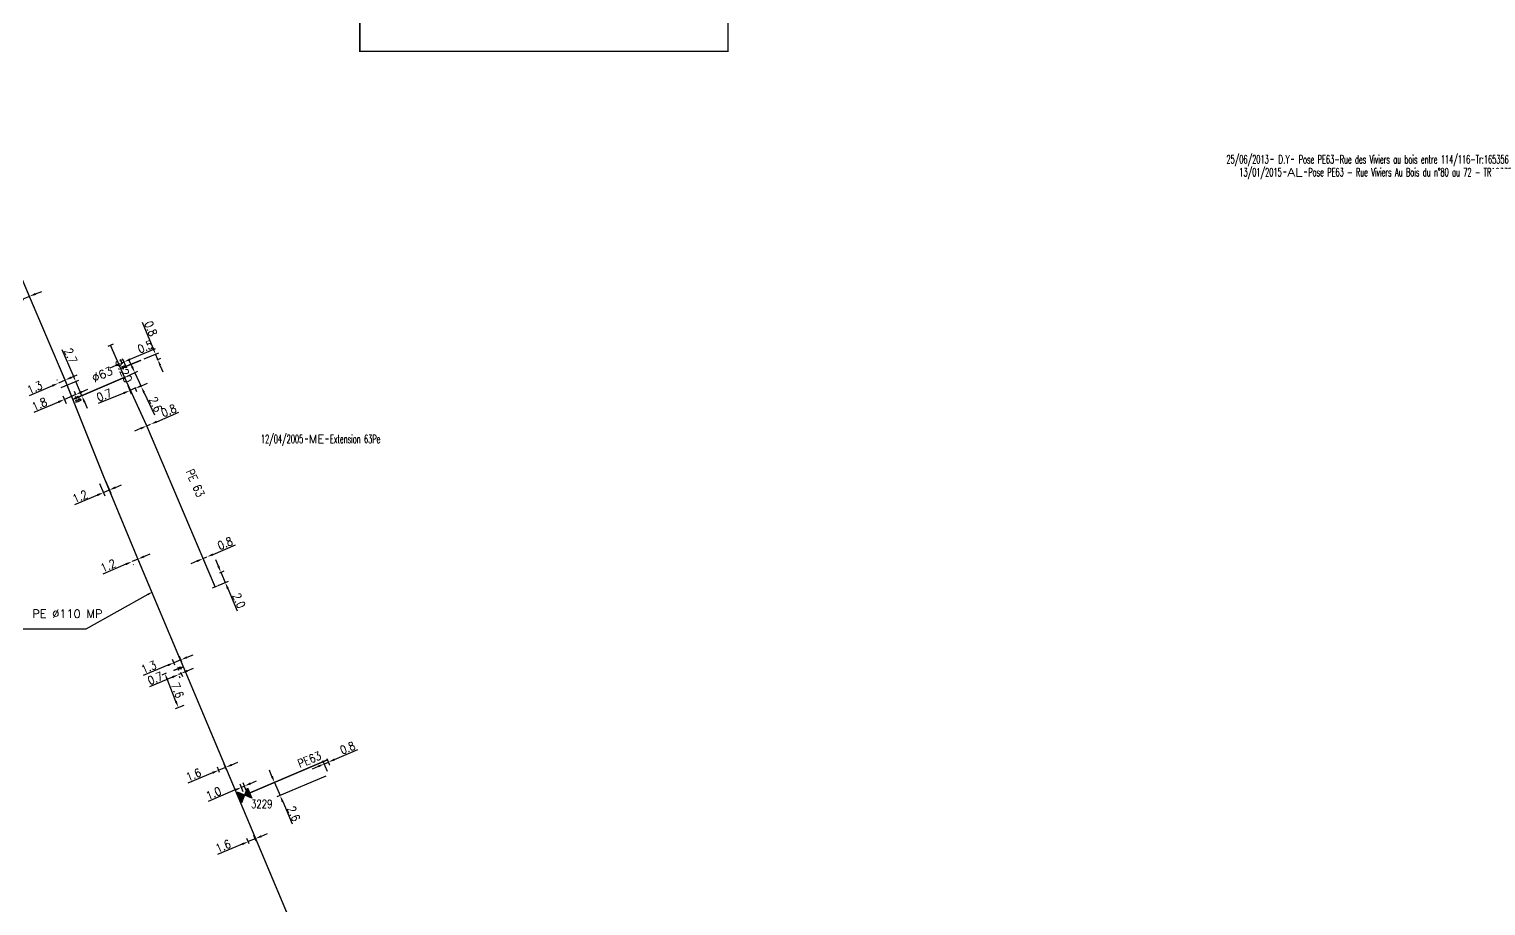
# Model space of a CAD drawing. Header units: millimetres. Extents: x 104988 to 105484, y 137061 to 138000.
# Drawn here: x 105221.4 to 105484.3, y 137353.7 to 137511.8 of the extents above; entities that cross this region are included whole.
import ezdxf
from ezdxf.enums import TextEntityAlignment as Align

# ---------------------------------------------------------------- set-up
doc = ezdxf.new("R2010")
doc.units = ezdxf.units.MM
doc.header["$PDMODE"] = 34
doc.layers.get('0').update_dxf_attribs({"linetype": 'CONTINUOUS'})
doc.layers.get('DEFPOINTS').update_dxf_attribs({"linetype": 'CONTINUOUS'})
for name, color, linetype in [('G_120', 4, 'CONTINUOUS'), ('G_300', 7, 'CONTINUOUS'), ('G_340', 7, 'CONTINUOUS')]:
    doc.layers.add(name, color=color, linetype=linetype)
doc.styles.add('G_ROMANS', font='ROMANS.SHX', dxfattribs={"width": 0.75})
doc.styles.get("Standard").update_dxf_attribs({"font": 'romans.shx', "width": 0.85})
doc.linetypes.add('G_TYPB_PE', pattern='A,5,-0.3,["o",Standard,S=1.5,R=0,X=0,Y=-0.5],-1.65', length=6.95)
doc.dimstyles.get("Standard").update_dxf_attribs({"dimtxt": 1.5, "dimasz": 1.2, "dimexe": 0.625, "dimexo": 0.625, "dimgap": 0.25, "dimtad": 1, "dimdec": 1, "dimzin": 0, "dimdsep": 46, "dimtxsty": 'Standard', "dimcen": -0.5, "dimadec": 0, "dimazin": 0, "dimtfac": 1, "dimtdec": 1, "dimtmove": 0, "dimatfit": 3, "dimfxl": 0, "dimtolj": 1, "dimtzin": 0, "dimarcsym": 0})

# ---------------------------------------------------------------- blocks, each defined once
blk = doc.blocks.new('*D125')
at = {"layer": 'DEFPOINTS', "color": 0, "linetype": 'Continuous', "transparency": 16777216}
for p in [(105226.73, 137447.98), (105226.78, 137447.88), (105227.97, 137448.4)]:
    blk.add_point(p, dxfattribs=at)
at = {"layer": 'G_120', "color": 0, "linetype": 'Continuous', "lineweight": -2, "transparency": 16777216}
for p, q in [((105229.02, 137448.99), (105230.12, 137449.47)), ((105225.63, 137447.5), (105221.47, 137445.68)), ((105226.53, 137448.45), (105226.48, 137448.56)), ((105227.92, 137448.51), (105226.73, 137447.98)), ((105227.72, 137448.97), (105227.67, 137449.08))]:
    blk.add_line(p, q, dxfattribs=at)
at = {"layer": 'G_120', "color": 0, "linetype": 'Continuous', "transparency": 16777216}
for points in [[(105225.55, 137447.69), (105225.71, 137447.32), (105226.73, 137447.98)], [(105228.94, 137449.17), (105229.1, 137448.81), (105227.92, 137448.51)]]:
    blk.add_solid(points, dxfattribs=at)
at = {"layer": 'G_120', "color": 0, "linetype": 'Continuous', "transparency": 16777216, "insert": (105222.44, 137447.19), "char_height": 1.5, "attachment_point": 5, "rotation": 23.6852}
blk.add_mtext('\\A1;1.3', dxfattribs=at)
blk = doc.blocks.new('*D130')
at = {"layer": 'DEFPOINTS', "color": 0, "linetype": 'Continuous', "transparency": 16777216}
for p in [(105220.32, 137463.12), (105221.83, 137462.79), (105220.66, 137462.31)]:
    blk.add_point(p, dxfattribs=at)
at = {"layer": 'G_120', "color": 0, "linetype": 'Continuous', "lineweight": -2, "transparency": 16777216}
for p, q in [((105219.21, 137462.66), (105215.01, 137460.91)), ((105220.42, 137462.88), (105220.08, 137463.7)), ((105221.49, 137463.61), (105220.32, 137463.12)), ((105221.59, 137463.37), (105221.25, 137464.19)), ((105222.6, 137464.07), (105223.71, 137464.53))]:
    blk.add_line(p, q, dxfattribs=at)
at = {"layer": 'G_120', "color": 0, "linetype": 'Continuous', "transparency": 16777216}
for points in [[(105219.13, 137462.84), (105219.29, 137462.48), (105220.32, 137463.12)], [(105222.52, 137464.26), (105222.68, 137463.89), (105221.49, 137463.61)]]:
    blk.add_solid(points, dxfattribs=at)
at = {"layer": 'G_120', "color": 0, "linetype": 'Continuous', "transparency": 16777216, "insert": (105216.01, 137462.41), "char_height": 1.5, "attachment_point": 5, "rotation": 22.6169}
blk.add_mtext('\\A1;1.3', dxfattribs=at)
blk = doc.blocks.new('*D157')
at = {"layer": 'DEFPOINTS', "color": 0, "linetype": 'Continuous', "transparency": 16777216}
for p in [(105260.99, 137365.26), (105261.41, 137364.26), (105262.66, 137364.78)]:
    blk.add_point(p, dxfattribs=at)
at = {"layer": 'G_120', "color": 0, "linetype": 'Continuous', "lineweight": -2, "transparency": 16777216}
for p, q in [((105261.17, 137364.84), (105260.75, 137365.84)), ((105262.25, 137365.79), (105260.99, 137365.26)), ((105262.42, 137365.36), (105262.01, 137366.36)), ((105263.36, 137366.25), (105264.46, 137366.71)), ((105259.88, 137364.8), (105255.45, 137362.97))]:
    blk.add_line(p, q, dxfattribs=at)
at = {"layer": 'G_120', "color": 0, "linetype": 'Continuous', "transparency": 16777216}
for points in [[(105259.8, 137364.99), (105259.96, 137364.62), (105260.99, 137365.26)], [(105263.28, 137366.43), (105263.43, 137366.06), (105262.25, 137365.79)]]:
    blk.add_solid(points, dxfattribs=at)
at = {"layer": 'G_120', "color": 0, "linetype": 'Continuous', "transparency": 16777216, "insert": (105256.45, 137364.46), "char_height": 1.5, "attachment_point": 5, "rotation": 22.5313}
blk.add_mtext('\\A1;1.6', dxfattribs=at)
blk = doc.blocks.new('*D158')
at = {"layer": 'DEFPOINTS', "color": 0, "linetype": 'Continuous', "transparency": 16777216}
for p in [(105255.64, 137378.14), (105256.05, 137377.14), (105257.31, 137377.66)]:
    blk.add_point(p, dxfattribs=at)
at = {"layer": 'G_120', "color": 0, "linetype": 'Continuous', "lineweight": -2, "transparency": 16777216}
for p, q in [((105255.81, 137377.71), (105255.4, 137378.72)), ((105256.89, 137378.66), (105255.64, 137378.14)), ((105257.07, 137378.23), (105256.66, 137379.24)), ((105258, 137379.12), (105259.11, 137379.58)), ((105254.53, 137377.68), (105250.1, 137375.84))]:
    blk.add_line(p, q, dxfattribs=at)
at = {"layer": 'G_120', "color": 0, "linetype": 'Continuous', "transparency": 16777216}
for points in [[(105257.93, 137379.3), (105258.08, 137378.94), (105256.89, 137378.66)], [(105254.45, 137377.86), (105254.61, 137377.49), (105255.64, 137378.14)]]:
    blk.add_solid(points, dxfattribs=at)
at = {"layer": 'G_120', "color": 0, "linetype": 'Continuous', "transparency": 16777216, "insert": (105251.1, 137377.34), "char_height": 1.5, "attachment_point": 5, "rotation": 22.5313}
blk.add_mtext('\\A1;1.6', dxfattribs=at)
blk = doc.blocks.new('*D159')
at = {"layer": 'DEFPOINTS', "color": 0, "linetype": 'Continuous', "transparency": 16777216}
for p in [(105247.57, 137397.54), (105249.24, 137397.06), (105247.99, 137396.54)]:
    blk.add_point(p, dxfattribs=at)
at = {"layer": 'G_120', "color": 0, "linetype": 'Continuous', "lineweight": -2, "transparency": 16777216}
for p, q in [((105246.46, 137397.08), (105242.03, 137395.24)), ((105247.75, 137397.11), (105247.33, 137398.12)), ((105248.83, 137398.06), (105247.57, 137397.54)), ((105249, 137397.63), (105248.59, 137398.64)), ((105249.94, 137398.52), (105251.04, 137398.98))]:
    blk.add_line(p, q, dxfattribs=at)
at = {"layer": 'G_120', "color": 0, "linetype": 'Continuous', "transparency": 16777216}
for points in [[(105246.39, 137397.26), (105246.54, 137396.89), (105247.57, 137397.54)], [(105249.86, 137398.7), (105250.01, 137398.34), (105248.83, 137398.06)]]:
    blk.add_solid(points, dxfattribs=at)
at = {"layer": 'G_120', "color": 0, "linetype": 'Continuous', "transparency": 16777216, "insert": (105243.03, 137396.74), "char_height": 1.5, "attachment_point": 5, "rotation": 22.5313}
blk.add_mtext('\\A1;1.3', dxfattribs=at)
blk = doc.blocks.new('*D10')
at = {"layer": 'DEFPOINTS', "color": 0, "linetype": 'Continuous', "transparency": 16777216}
for p in [(105234.97, 137430.92), (105233.91, 137430.47), (105234.85, 137428.24)]:
    blk.add_point(p, dxfattribs=at)
at = {"layer": 'G_120', "color": 0, "linetype": 'Continuous', "lineweight": -2, "transparency": 16777216}
for p, q in [((105234.15, 137429.89), (105235.1, 137427.67)), ((105235.91, 137428.69), (105234.85, 137428.24)), ((105235.21, 137430.34), (105236.16, 137428.12)), ((105237.02, 137429.16), (105238.12, 137429.63)), ((105233.75, 137427.78), (105229.64, 137426.03))]:
    blk.add_line(p, q, dxfattribs=at)
at = {"layer": 'G_120', "color": 0, "linetype": 'Continuous', "transparency": 16777216}
for points in [[(105233.67, 137427.96), (105233.83, 137427.59), (105234.85, 137428.24)], [(105236.94, 137429.35), (105237.1, 137428.98), (105235.91, 137428.69)]]:
    blk.add_solid(points, dxfattribs=at)
at = {"layer": 'G_120', "color": 0, "linetype": 'Continuous', "transparency": 16777216, "insert": (105230.62, 137427.53), "char_height": 1.5, "attachment_point": 5, "rotation": 22.9962}
blk.add_mtext('\\A1;1.2', dxfattribs=at)
blk = doc.blocks.new('*D11')
at = {"layer": 'DEFPOINTS', "color": 0, "linetype": 'Continuous', "transparency": 16777216}
for p in [(105239.98, 137415.83), (105240, 137415.78), (105241.04, 137416.28)]:
    blk.add_point(p, dxfattribs=at)
at = {"layer": 'G_120', "color": 0, "linetype": 'Continuous', "lineweight": -2, "transparency": 16777216}
for p, q in [((105238.9, 137415.31), (105234.71, 137413.53)), ((105241.06, 137416.23), (105240, 137415.78)), ((105240.22, 137415.26), (105240.25, 137415.2)), ((105241.28, 137415.71), (105241.3, 137415.65)), ((105242.16, 137416.69), (105243.27, 137417.16))]:
    blk.add_line(p, q, dxfattribs=at)
at = {"layer": 'G_120', "color": 0, "linetype": 'Continuous', "transparency": 16777216}
for points in [[(105238.82, 137415.49), (105238.97, 137415.12), (105240, 137415.78)], [(105242.09, 137416.88), (105242.24, 137416.51), (105241.06, 137416.23)]]:
    blk.add_solid(points, dxfattribs=at)
at = {"layer": 'G_120', "color": 0, "linetype": 'Continuous', "transparency": 16777216, "insert": (105235.7, 137415.04), "char_height": 1.5, "attachment_point": 5, "rotation": 22.9962}
blk.add_mtext('\\A1;1.2', dxfattribs=at)
blk = doc.blocks.new('*D21')
at = {"layer": 'DEFPOINTS', "color": 0, "linetype": 'Continuous', "transparency": 16777216}
for p in [(105245.95, 137395.55), (105246.77, 137395.87), (105249.93, 137390.08)]:
    blk.add_point(p, dxfattribs=at)
at = {"layer": 'G_120', "color": 0, "linetype": 'Continuous', "lineweight": -2, "transparency": 16777216}
for p, q in [((105246.19, 137395.64), (105245.37, 137395.32)), ((105247.92, 137390.57), (105246.39, 137394.43)), ((105249.34, 137389.85), (105247.78, 137389.23))]:
    blk.add_line(p, q, dxfattribs=at)
at = {"layer": 'G_120', "color": 0, "linetype": 'Continuous', "transparency": 16777216}
for points in [[(105246.58, 137394.51), (105246.2, 137394.36), (105245.95, 137395.55)], [(105248.1, 137390.65), (105247.73, 137390.5), (105248.36, 137389.46)]]:
    blk.add_solid(points, dxfattribs=at)
at = {"layer": 'G_120', "color": 0, "linetype": 'Continuous', "transparency": 16777216, "insert": (105248.21, 137392.55), "char_height": 1.5, "attachment_point": 5, "rotation": 291.6189}
blk.add_mtext('\\A1;7.6', dxfattribs=at)
blk = doc.blocks.new('*D22')
at = {"layer": 'DEFPOINTS', "color": 0, "linetype": 'Continuous', "transparency": 16777216}
for p in [(105248.3, 137395.69), (105248.53, 137396.42), (105248.87, 137395.6)]:
    blk.add_point(p, dxfattribs=at)
at = {"layer": 'G_120', "color": 0, "linetype": 'Continuous', "lineweight": -2, "transparency": 16777216}
for p, q in [((105247.31, 137394.94), (105243.13, 137393.18)), ((105248.87, 137395.6), (105248.42, 137395.41)), ((105248.54, 137395.12), (105248.66, 137394.83)), ((105248.77, 137395.84), (105249.12, 137395.03)), ((105249.98, 137396.07), (105251.09, 137396.53))]:
    blk.add_line(p, q, dxfattribs=at)
at = {"layer": 'G_120', "color": 0, "linetype": 'Continuous', "transparency": 16777216}
for points in [[(105247.23, 137395.13), (105247.39, 137394.76), (105248.42, 137395.41)], [(105249.9, 137396.25), (105250.06, 137395.88), (105248.87, 137395.6)]]:
    blk.add_solid(points, dxfattribs=at)
at = {"layer": 'G_120', "color": 0, "linetype": 'Continuous', "transparency": 16777216, "insert": (105244.2, 137394.72), "char_height": 1.5, "attachment_point": 5, "rotation": 22.8191}
blk.add_mtext('\\A1;0.7', dxfattribs=at)
blk = doc.blocks.new('*D29')
at = {"layer": 'DEFPOINTS', "color": 0, "linetype": 'Continuous', "transparency": 16777216}
for p in [(105238.65, 137448.98), (105241.68, 137447.34), (105241.68, 137447.34)]:
    blk.add_point(p, dxfattribs=at)
at = {"layer": 'G_120', "color": 0, "linetype": 'Continuous', "lineweight": -2, "transparency": 16777216}
for p, q in [((105240.01, 137450.94), (105239.51, 137452.03)), ((105239.21, 137449.25), (105241.08, 137450.12)), ((105240.52, 137449.85), (105241.68, 137447.34)), ((105242.19, 137446.25), (105244.03, 137442.28))]:
    blk.add_line(p, q, dxfattribs=at)
at = {"layer": 'G_120', "color": 0, "linetype": 'Continuous', "transparency": 16777216}
for points in [[(105240.19, 137451.03), (105239.83, 137450.86), (105240.52, 137449.85)], [(105242.37, 137446.33), (105242.01, 137446.16), (105241.68, 137447.34)]]:
    blk.add_solid(points, dxfattribs=at)
at = {"layer": 'G_120', "color": 0, "linetype": 'Continuous', "transparency": 16777216, "insert": (105244.27, 137444.14), "char_height": 1.5, "attachment_point": 5, "rotation": 294.8916}
blk.add_mtext('\\A1;2.6', dxfattribs=at)
blk = doc.blocks.new('*D30')
at = {"layer": 'DEFPOINTS', "color": 0, "linetype": 'Continuous', "transparency": 16777216}
for p in [(105226.66, 137446.92), (105230.95, 137445.68), (105231.56, 137445.94)]:
    blk.add_point(p, dxfattribs=at)
at = {"layer": 'G_120', "color": 0, "linetype": 'Continuous', "lineweight": -2, "transparency": 16777216}
for p, q in [((105229.37, 137449.39), (105227.41, 137453.96)), ((105227.23, 137447.17), (105230.41, 137448.53)), ((105230.95, 137445.68), (105229.84, 137448.28)), ((105230.99, 137445.69), (105230.38, 137445.43)), ((105231.43, 137444.58), (105231.9, 137443.47))]:
    blk.add_line(p, q, dxfattribs=at)
at = {"layer": 'G_120', "color": 0, "linetype": 'Continuous', "transparency": 16777216}
for points in [[(105229.55, 137449.46), (105229.18, 137449.31), (105229.84, 137448.28)], [(105231.61, 137444.65), (105231.24, 137444.5), (105230.95, 137445.68)]]:
    blk.add_solid(points, dxfattribs=at)
at = {"layer": 'G_120', "color": 0, "linetype": 'Continuous', "transparency": 16777216, "insert": (105228.95, 137452.9), "char_height": 1.5, "attachment_point": 5, "rotation": 293.1597}
blk.add_mtext('\\A1;2.7', dxfattribs=at)
blk = doc.blocks.new('*D31')
at = {"layer": 'DEFPOINTS', "color": 0, "linetype": 'Continuous', "transparency": 16777216}
for p in [(105229.84, 137445.91), (105230.11, 137445.3), (105228.4, 137443.66)]:
    blk.add_point(p, dxfattribs=at)
at = {"layer": 'G_120', "color": 0, "linetype": 'Continuous', "lineweight": -2, "transparency": 16777216}
for p, q in [((105230.95, 137446.38), (105232.05, 137446.86)), ((105226.71, 137444.57), (105222.3, 137442.68)), ((105228.16, 137444.23), (105227.57, 137445.61)), ((105229.84, 137445.91), (105227.81, 137445.04)), ((105229.86, 137445.87), (105229.6, 137446.48))]:
    blk.add_line(p, q, dxfattribs=at)
at = {"layer": 'G_120', "color": 0, "linetype": 'Continuous', "transparency": 16777216}
for points in [[(105226.63, 137444.75), (105226.79, 137444.38), (105227.81, 137445.04)], [(105230.87, 137446.57), (105231.02, 137446.2), (105229.84, 137445.91)]]:
    blk.add_solid(points, dxfattribs=at)
at = {"layer": 'G_120', "color": 0, "linetype": 'Continuous', "transparency": 16777216, "insert": (105223.28, 137444.18), "char_height": 1.5, "attachment_point": 5, "rotation": 23.2057}
blk.add_mtext('\\A1;1.8', dxfattribs=at)
blk = doc.blocks.new('*D32')
at = {"layer": 'DEFPOINTS', "color": 0, "linetype": 'Continuous', "transparency": 16777216}
for p in [(105238.99, 137448.15), (105240.27, 137447.8), (105240.59, 137447.04)]:
    blk.add_point(p, dxfattribs=at)
at = {"layer": 'G_120', "color": 0, "linetype": 'Continuous', "lineweight": -2, "transparency": 16777216}
for p, q in [((105239.23, 137447.57), (105239.85, 137446.06)), ((105240.59, 137447.04), (105239.61, 137446.64)), ((105240.51, 137447.23), (105240.83, 137446.46)), ((105241.7, 137447.5), (105242.8, 137447.96)), ((105238.51, 137446.18), (105233.9, 137444.28))]:
    blk.add_line(p, q, dxfattribs=at)
at = {"layer": 'G_120', "color": 0, "linetype": 'Continuous', "transparency": 16777216}
for points in [[(105238.43, 137446.36), (105238.58, 137445.99), (105239.61, 137446.64)], [(105241.62, 137447.68), (105241.77, 137447.31), (105240.59, 137447.04)]]:
    blk.add_solid(points, dxfattribs=at)
at = {"layer": 'G_120', "color": 0, "linetype": 'Continuous', "transparency": 16777216, "insert": (105234.99, 137445.81), "char_height": 1.5, "attachment_point": 5, "rotation": 22.4647}
blk.add_mtext('\\A1;0.7', dxfattribs=at)
blk = doc.blocks.new('*D33')
at = {"layer": 'DEFPOINTS', "color": 0, "linetype": 'Continuous', "transparency": 16777216}
for p in [(105238.54, 137450.82), (105238.56, 137451.8), (105239.3, 137450.09)]:
    blk.add_point(p, dxfattribs=at)
at = {"layer": 'G_120', "color": 0, "linetype": 'Continuous', "lineweight": -2, "transparency": 16777216}
for p, q in [((105238.3, 137451.4), (105237.94, 137452.21)), ((105239.05, 137450.66), (105238.31, 137452.37)), ((105239.66, 137452.27), (105244.23, 137454.25)), ((105237.09, 137451.16), (105235.99, 137450.69)), ((105238.19, 137451.64), (105238.56, 137451.8))]:
    blk.add_line(p, q, dxfattribs=at)
at = {"layer": 'G_120', "color": 0, "linetype": 'Continuous', "transparency": 16777216}
for points in [[(105239.58, 137452.46), (105239.74, 137452.09), (105238.56, 137451.8)], [(105237.01, 137451.35), (105237.17, 137450.98), (105238.19, 137451.64)]]:
    blk.add_solid(points, dxfattribs=at)
at = {"layer": 'G_120', "color": 0, "linetype": 'Continuous', "transparency": 16777216, "insert": (105242.38, 137454.53), "char_height": 1.5, "attachment_point": 5, "rotation": 23.361}
blk.add_mtext('\\A1;0.5', dxfattribs=at)
blk = doc.blocks.new('*D34')
at = {"layer": 'DEFPOINTS', "color": 0, "linetype": 'Continuous', "transparency": 16777216}
for p in [(105241.63, 137452.11), (105244, 137451.96), (105244.65, 137452.23)]:
    blk.add_point(p, dxfattribs=at)
at = {"layer": 'G_120', "color": 0, "linetype": 'Continuous', "lineweight": -2, "transparency": 16777216}
for p, q in [((105243.79, 137454.3), (105241.87, 137458.9)), ((105242.21, 137452.35), (105244.82, 137453.44)), ((105244.65, 137452.23), (105244.25, 137453.2)), ((105244.57, 137452.2), (105245.23, 137452.47)), ((105245.11, 137451.12), (105245.57, 137450.02))]:
    blk.add_line(p, q, dxfattribs=at)
at = {"layer": 'G_120', "color": 0, "linetype": 'Continuous', "transparency": 16777216}
for points in [[(105243.97, 137454.38), (105243.6, 137454.23), (105244.25, 137453.2)], [(105245.3, 137451.2), (105244.93, 137451.05), (105244.65, 137452.23)]]:
    blk.add_solid(points, dxfattribs=at)
at = {"layer": 'G_120', "color": 0, "linetype": 'Continuous', "transparency": 16777216, "insert": (105243.4, 137457.82), "char_height": 1.5, "attachment_point": 5, "rotation": 292.6454}
blk.add_mtext('\\A1;0.8', dxfattribs=at)
blk = doc.blocks.new('G_300_04')
at = {"linetype": 'Continuous'}
h = blk.add_hatch(color=0, dxfattribs=at)
h.paths.add_polyline_path([(-1, 1), (-1, -1), (0, 0)])
h.paths.add_polyline_path([(1, 1), (0, 0), (1, -1)])
at = {"color": 0, "linetype": 'Continuous', "flags": 128}
blk.add_lwpolyline([(-1, -1), (1, 1), (1, -1), (-1, 1)], close=True, dxfattribs=at)
at = {"color": 0, "linetype": 'Continuous', "style": 'G_ROMANS', "width": 0.75}
blk.add_attdef('NUM', text='', height=1.5, dxfattribs=at).set_placement((0, 2.1), align=Align.MIDDLE_CENTER)
at = {"color": 0, "linetype": 'Continuous', "style": 'G_ROMANS', "width": 0.75, "flags": 3}
for tag, p in [('DEF_LEG', (0, -5)), ('DEF_COUP', (0, -7.5)), ('DEF_TYPE', (0, -10))]:
    blk.add_attdef(tag, text='', height=1.2, dxfattribs=at).set_placement(p, align=Align.MIDDLE)
blk = doc.blocks.new('*D210')
at = {"layer": 'DEFPOINTS', "color": 0, "linetype": 'Continuous', "transparency": 16777216}
for p in [(105252.82, 137416.32), (105253.52, 137416.62), (105253.52, 137416.62)]:
    blk.add_point(p, dxfattribs=at)
at = {"layer": 'G_120', "color": 0, "linetype": 'Continuous', "lineweight": -2, "transparency": 16777216}
for p, q in [((105254.62, 137417.08), (105258.65, 137418.78)), ((105251.72, 137415.86), (105250.61, 137415.39)), ((105252.82, 137416.32), (105253.52, 137416.62))]:
    blk.add_line(p, q, dxfattribs=at)
at = {"layer": 'G_120', "color": 0, "linetype": 'Continuous', "transparency": 16777216}
for points in [[(105251.64, 137416.04), (105251.8, 137415.68), (105252.82, 137416.32)], [(105254.54, 137417.26), (105254.7, 137416.9), (105253.52, 137416.62)]]:
    blk.add_solid(points, dxfattribs=at)
at = {"layer": 'G_120', "color": 0, "linetype": 'Continuous', "transparency": 16777216, "insert": (105256.8, 137419.08), "char_height": 1.5, "attachment_point": 5, "rotation": 22.8105}
blk.add_mtext('\\A1;0.8', dxfattribs=at)
blk = doc.blocks.new('*D211')
at = {"layer": 'DEFPOINTS', "color": 0, "linetype": 'Continuous', "transparency": 16777216}
for p in [(105242.66, 137440.26), (105243.35, 137440.55), (105243.35, 137440.55)]:
    blk.add_point(p, dxfattribs=at)
at = {"layer": 'G_120', "color": 0, "linetype": 'Continuous', "lineweight": -2, "transparency": 16777216}
for p, q in [((105244.46, 137441.02), (105248.48, 137442.73)), ((105241.56, 137439.79), (105240.45, 137439.32)), ((105242.66, 137440.26), (105243.35, 137440.55))]:
    blk.add_line(p, q, dxfattribs=at)
at = {"layer": 'G_120', "color": 0, "linetype": 'Continuous', "transparency": 16777216}
for points in [[(105241.48, 137439.97), (105241.64, 137439.61), (105242.66, 137440.26)], [(105244.38, 137441.21), (105244.53, 137440.84), (105243.35, 137440.55)]]:
    blk.add_solid(points, dxfattribs=at)
at = {"layer": 'G_120', "color": 0, "linetype": 'Continuous', "transparency": 16777216, "insert": (105246.63, 137443.03), "char_height": 1.5, "attachment_point": 5, "rotation": 23.0409}
blk.add_mtext('\\A1;0.8', dxfattribs=at)
blk = doc.blocks.new('G_340_07')
at = {"color": 0, "linetype": 'Continuous', "const_width": 0.25, "flags": 128}
blk.add_lwpolyline([(0, 0), (1.25, 0)], dxfattribs=at)
at = {"color": 0, "linetype": 'Continuous', "flags": 128}
blk.add_lwpolyline([(1.25, -0.5), (1.25, 0.5)], dxfattribs=at)
at = {"color": 0, "linetype": 'Continuous', "width": 0.75, "flags": 3}
for tag, p in [('DEF_LEG', (0, -5)), ('DEF_COUP', (0, -7.5)), ('DEF_TYPE', (0, -10))]:
    blk.add_attdef(tag, text='', height=1.2, dxfattribs=at).set_placement(p, align=Align.MIDDLE)
blk = doc.blocks.new('*D212')
at = {"layer": 'DEFPOINTS', "color": 0, "linetype": 'Continuous', "transparency": 16777216}
for p in [(105255.25, 137413.53), (105254.98, 137411.24), (105256.83, 137412.02)]:
    blk.add_point(p, dxfattribs=at)
at = {"layer": 'G_340', "color": 0, "linetype": 'Continuous', "lineweight": -2, "transparency": 16777216}
for p, q in [((105255.58, 137414.97), (105255.11, 137416.07)), ((105255.83, 137413.77), (105256.62, 137414.11)), ((105256.04, 137413.86), (105256.83, 137412.02)), ((105255.56, 137411.48), (105257.4, 137412.26)), ((105257.29, 137410.92), (105259, 137406.89))]:
    blk.add_line(p, q, dxfattribs=at)
at = {"layer": 'G_340', "color": 0, "linetype": 'Continuous', "transparency": 16777216}
for points in [[(105255.76, 137415.04), (105255.39, 137414.89), (105256.04, 137413.86)], [(105257.48, 137410.99), (105257.11, 137410.84), (105256.83, 137412.02)]]:
    blk.add_solid(points, dxfattribs=at)
at = {"layer": 'G_340', "color": 0, "linetype": 'Continuous', "transparency": 16777216, "insert": (105259.3, 137408.74), "char_height": 1.5, "attachment_point": 5, "rotation": 292.992}
blk.add_mtext('\\A1;2.0', dxfattribs=at)
blk = doc.blocks.new('GIS_MODF')
at = {"color": 0, "linetype": 'Continuous', "flags": 128}
for points in [[(-2.18, -0.01), (-1.68, -0.01)], [(1.52, -0.01), (2.02, -0.01)]]:
    blk.add_lwpolyline(points, dxfattribs=at)
at = {"color": 0, "linetype": 'Continuous', "width": 0.5}
blk.add_attdef('DATE', text='', height=1.5, dxfattribs=at).set_placement((-2.5, -0.8), align=Align.RIGHT)
at = {"color": 0, "linetype": 'Continuous', "width": 1.771291}
blk.add_attdef('USER', text='', height=1.5, dxfattribs=at).set_placement((-1.51, -0.8), (1.28, -0.8), align=Align.FIT)
at = {"color": 0, "linetype": 'Continuous', "width": 0.5}
blk.add_attdef('DESC', (2.29, -0.8), '', height=1.5, dxfattribs=at)
blk = doc.blocks.new('*D333')
at = {"layer": 'DEFPOINTS', "color": 0, "linetype": 'Continuous', "transparency": 16777216}
for p in [(105260.28, 137375.29), (105260.33, 137373.66), (105260.88, 137373.89)]:
    blk.add_point(p, dxfattribs=at)
at = {"layer": 'G_300', "color": 0, "linetype": 'Continuous', "lineweight": -2, "transparency": 16777216}
for p, q in [((105260.09, 137374.24), (105259.49, 137375.63)), ((105260.63, 137374.46), (105260.04, 137375.86)), ((105261.39, 137375.76), (105262.49, 137376.23)), ((105258.63, 137374.58), (105253.74, 137372.5)), ((105260.28, 137375.29), (105259.74, 137375.05))]:
    blk.add_line(p, q, dxfattribs=at)
at = {"layer": 'G_300', "color": 0, "linetype": 'Continuous', "transparency": 16777216}
for points in [[(105261.31, 137375.94), (105261.46, 137375.57), (105260.28, 137375.29)], [(105258.56, 137374.77), (105258.71, 137374.4), (105259.74, 137375.05)]]:
    blk.add_solid(points, dxfattribs=at)
at = {"layer": 'G_300', "color": 0, "linetype": 'Continuous', "transparency": 16777216, "insert": (105254.72, 137374), "char_height": 1.5, "attachment_point": 5, "rotation": 23.0899}
blk.add_mtext('\\A1;1.0', dxfattribs=at)
blk = doc.blocks.new('*D334')
at = {"layer": 'DEFPOINTS', "color": 0, "linetype": 'Continuous', "transparency": 16777216}
for p in [(105265.72, 137375.94), (105275.55, 137377.32), (105266.72, 137373.58)]:
    blk.add_point(p, dxfattribs=at)
at = {"layer": 'G_120', "color": 0, "linetype": 'Continuous', "lineweight": -2, "transparency": 16777216}
for p, q in [((105265.26, 137377.04), (105264.79, 137378.15)), ((105265.72, 137375.94), (105266.72, 137373.58)), ((105274.97, 137377.07), (105266.14, 137373.34)), ((105267.19, 137372.48), (105268.89, 137368.45))]:
    blk.add_line(p, q, dxfattribs=at)
at = {"layer": 'G_120', "color": 0, "linetype": 'Continuous', "transparency": 16777216}
for points in [[(105265.44, 137377.12), (105265.07, 137376.96), (105265.72, 137375.94)], [(105267.37, 137372.56), (105267, 137372.4), (105266.72, 137373.58)]]:
    blk.add_solid(points, dxfattribs=at)
at = {"layer": 'G_120', "color": 0, "linetype": 'Continuous', "transparency": 16777216, "insert": (105269.19, 137370.3), "char_height": 1.5, "attachment_point": 5, "rotation": 292.9245}
blk.add_mtext('\\A1;2.6', dxfattribs=at)
blk = doc.blocks.new('*D335')
at = {"layer": 'DEFPOINTS', "color": 0, "linetype": 'Continuous', "transparency": 16777216}
for p in [(105275.44, 137379.61), (105275.68, 137379.04), (105275.55, 137377.32)]:
    blk.add_point(p, dxfattribs=at)
at = {"layer": 'G_120', "color": 0, "linetype": 'Continuous', "lineweight": -2, "transparency": 16777216}
for p, q in [((105276.55, 137380.08), (105280.75, 137381.87)), ((105273.6, 137378.82), (105272.5, 137378.35)), ((105275.3, 137377.89), (105274.46, 137379.87)), ((105274.71, 137379.29), (105275.44, 137379.61)), ((105275.44, 137379.62), (105275.2, 137380.18))]:
    blk.add_line(p, q, dxfattribs=at)
at = {"layer": 'G_120', "color": 0, "linetype": 'Continuous', "transparency": 16777216}
for points in [[(105273.53, 137379.01), (105273.68, 137378.64), (105274.71, 137379.29)], [(105276.47, 137380.26), (105276.62, 137379.89), (105275.44, 137379.61)]]:
    blk.add_solid(points, dxfattribs=at)
at = {"layer": 'G_120', "color": 0, "linetype": 'Continuous', "transparency": 16777216, "insert": (105278.9, 137382.17), "char_height": 1.5, "attachment_point": 5, "rotation": 23.0899}
blk.add_mtext('\\A1;0.8', dxfattribs=at)

msp = doc.modelspace()

# ---------------------------------------------------------------- linework, layer by layer
at = {"layer": 'G_120', "linetype": 'Continuous'}
for p, q in [((105242.83, 137409.83), (105231.68, 137403.61)), ((105231.68, 137403.61), (105208.89, 137403.61))]:
    msp.add_line(p, q, dxfattribs=at)
at = {"layer": 'G_120', "linetype": 'G_TYPB_PE', "flags": 128}
for points in [[(105229.32, 137445.03, 0.25, 0.25, 0), (105227.97, 137448.4, 0.25, 0.25, 0), (105221.83, 137462.79, 0.25, 0.25, 0), (105219.12, 137469.21, 0.25, 0.25, 0), (105216.15, 137476.69, 0.25, 0.25, 0), (105215.54, 137478.21, 0.25, 0.25, 0), (105214.5, 137480.84, 0.25, 0.25, 0), (105211.37, 137488.83, 0.25, 0.25, 0), (105210.59, 137490.71, 0.25, 0.25, 0), (105206.03, 137501.73, 0.25, 0.25, 0), (105202.77, 137509.26, 0.25, 0.25, 0), (105199.69, 137516.48, 0.25, 0.25, 0), (105196.67, 137523.35, 0.25, 0.25, 0), (105194.44, 137528.32, 0.25, 0.25, 0), (105190.55, 137537.66, 0.25, 0.25, 0), (105187.83, 137544.73, 0.25, 0.25, 0), (105183.86, 137554.04, 0.25, 0.25, 0), (105183.46, 137554.96, 0.25, 0.25, 0), (105181.68, 137559.16, 0.25, 0.25, 0.055267), (105180.7, 137560.43, 0.25, 0.25, -0.117097), (105178.7, 137563.5, 0.25, 0.25, 0), (105177.82, 137565.99, 0.25, 0.25, -0.180082), (105177.7, 137566.69, 0.25, 0.25, 0), (105178.01, 137568.19, 0.25, 0.25, 0.099562), (105178.02, 137568.77, 0.25, 0.25, 0.04151), (105177.95, 137569.01, 0.25, 0.25, 0), (105176.1, 137573.12, 0.25, 0.25, 0), (105174.78, 137576.12, 0.25, 0.25, 0), (105167.2, 137593.8, 0.25, 0.25, 0), (105162.25, 137606.12, 0.25, 0.25, 0), (105158.65, 137614.42, 0.25, 0.25, 0), (105154.77, 137623.45, 0.25, 0.25, 0), (105151.16, 137631.64, 0.25, 0.25, 0), (105149.56, 137636.09, 0.25, 0.25, 0), (105147.44, 137641.16, 0.25, 0.25, 0), (105144.08, 137649.24, 0.25, 0.25, 0), (105140.66, 137657.26, 0.25, 0.25, 0), (105137.32, 137665.26, 0.25, 0.25, 0), (105135.88, 137668.57, 0.25, 0.25, 0), (105130.79, 137680.71, 0.25, 0.25, 0), (105128.77, 137685.15, 0, 0, 0)], [(105347.04, 137165.34, 0.25, 0.25, 0), (105344.43, 137171.6, 0.25, 0.25, 0), (105341.78, 137178.03, 0.25, 0.25, 0), (105313.83, 137245.81, 0.25, 0.25, 0), (105311.49, 137251.44, 0.25, 0.25, 0), (105304.96, 137267, 0.25, 0.25, 0), (105301.08, 137276.09, 0.25, 0.25, 0), (105298.85, 137281.3, 0.25, 0.25, 0), (105296.54, 137286.88, 0.25, 0.25, 0), (105293.47, 137294.42, 0.25, 0.25, 0), (105289.78, 137302.77, 0.25, 0.25, 0), (105284.4, 137316.35, 0.25, 0.25, 0), (105282.56, 137322.5, 0.25, 0.25, 0), (105279.08, 137329.24, 0.25, 0.25, 0), (105276.44, 137334.33, 0.25, 0.25, 0), (105272.22, 137342.27, 0.25, 0.25, 0), (105259.21, 137373.19, 0.25, 0.25, 0), (105248.85, 137397.79, 0.25, 0.25, 0), (105248.32, 137398.99, 0.25, 0.25, 0), (105248.04, 137399.67, 0.25, 0.25, 0), (105241.04, 137416.28, 0.25, 0.25, 0), (105234.95, 137430.96, 0.25, 0.25, 0), (105229.32, 137445.03, 0, 0, 0)]]:
    msp.add_lwpolyline(points, format="xyseb", dxfattribs=at)
at = {"layer": 'G_120', "linetype": 'Continuous', "const_width": 0.25, "flags": 128}
msp.add_lwpolyline([(105281.11, 137592.52), (105281.11, 137507.81), (105347.53, 137507.81), (105347.53, 137592.52)], close=True, dxfattribs=at)
at = {"layer": 'G_120', "linetype": 'G_TYPB_PE', "const_width": 0.25, "flags": 128}
for points in [[(105238.65, 137449.01), (105236.62, 137453.64)], [(105238.77, 137450.95), (105241.65, 137452.11)], [(105237.99, 137450.62), (105238.29, 137450.75)], [(105230.31, 137445.44), (105238.63, 137449.01)], [(105238.65, 137449.01), (105238.73, 137448.84)], [(105238.73, 137448.84), (105242.66, 137440.26), (105254.5, 137412.39)], [(105229.32, 137445.05), (105229.83, 137445.26)], [(105275.68, 137379.04), (105275.27, 137380.02), (105260.88, 137373.89)], [(105259.41, 137373.28), (105259.2, 137373.2)]]:
    msp.add_lwpolyline(points, dxfattribs=at)
at = {"layer": 'G_120', "linetype": 'Continuous', "const_width": 0.25, "flags": 128}
for points in [[(105237.95, 137450.62), (105237.31, 137452.07)], [(105248.78, 137396.61), (105249.17, 137396.76)], [(105248.31, 137396.46), (105247.48, 137396.13)]]:
    msp.add_lwpolyline(points, dxfattribs=at)
at = {"layer": 'G_120', "linetype": 'Continuous'}
msp.add_solid([(105242.74, 137409.98), (105242.91, 137409.68), (105243.7, 137410.32)], dxfattribs=at)

# ---------------------------------------------------------------- block references
ref = msp.add_blockref('GIS_MODF', (105447.65, 137488.4), dxfattribs=at)
ref.add_attrib('DATE', '25/06/2013', dxfattribs={"layer": '0', "color": 0, "linetype": 'Continuous', "height": 1.5, "width": 0.5}).set_placement((105445.15, 137487.6), align=Align.RIGHT)
ref.add_attrib('USER', ' D.Y', dxfattribs={"layer": '0', "color": 0, "linetype": 'Continuous', "height": 1.5, "width": 0.56476}).set_placement((105446.14, 137487.6), (105448.93, 137487.6), align=Align.FIT)
ref.add_attrib('DESC', ' Pose PE63-Rue des Viviers au bois entre 114/116-Tr:165356', (105449.94, 137487.6), dxfattribs={"layer": '0', "color": 0, "linetype": 'Continuous', "height": 1.5, "width": 0.5})
ref = msp.add_blockref('GIS_MODF', (105449.99, 137486.08), dxfattribs=at)
ref.add_attrib('DATE', '13/01/2015', dxfattribs={"layer": '0', "color": 0, "linetype": 'Continuous', "height": 1.5, "width": 0.5}).set_placement((105447.48, 137485.28), align=Align.RIGHT)
ref.add_attrib('USER', 'AL', dxfattribs={"layer": '0', "color": 0, "linetype": 'Continuous', "height": 1.5, "width": 1.14613}).set_placement((105448.48, 137485.28), (105451.26, 137485.28), align=Align.FIT)
ref.add_attrib('DESC', 'Pose PE63 - Rue Viviers Au Bois du n°80 au 72 - TR183359', (105452.27, 137485.28), dxfattribs={"layer": '0', "color": 0, "linetype": 'Continuous', "height": 1.5, "width": 0.5})
ref = msp.add_blockref('GIS_MODF', (105273.42, 137437.96), dxfattribs=at)
ref.add_attrib('DATE', '12/04/2005', dxfattribs={"layer": '0', "color": 0, "linetype": 'Continuous', "height": 1.5, "width": 0.5}).set_placement((105270.91, 137437.16), align=Align.RIGHT)
ref.add_attrib('USER', 'ME', dxfattribs={"layer": '0', "color": 0, "linetype": 'Continuous', "height": 1.5, "width": 0.950449}).set_placement((105271.91, 137437.16), (105274.69, 137437.16), align=Align.FIT)
ref.add_attrib('DESC', 'Extension 63Pe', (105275.71, 137437.16), dxfattribs={"layer": '0', "color": 0, "linetype": 'Continuous', "height": 1.5, "width": 0.5})
at = {"layer": 'G_300'}
for p, xscale, yscale, zscale, rotation in [((105238.53, 137450.85), 0.2580834765976612, 0.2580834765976612, 0.2580834765976612, 22.88455725783368), ((105248.56, 137396.53), 0.2446909128829682, 0.2446909128829682, 0.2446909128829682, 20.6439590245209)]:
    msp.add_blockref('G_300_04', p, dxfattribs=dict(at, xscale=xscale, yscale=yscale, zscale=zscale, rotation=rotation))
ref = msp.add_blockref('G_300_04', (105230.07, 137445.39), dxfattribs=dict(at, xscale=0.246266117121668, yscale=0.246266117121668, zscale=0.246266117121668, rotation=22.88455725792712))
ref.add_attrib('NUM', '2325', dxfattribs={"layer": '0', "color": 0, "linetype": 'Continuous', "height": 0.369, "rotation": 22.8846, "style": 'G_ROMANS', "width": 0.75}).set_placement((105230.29, 137444.84), align=Align.MIDDLE_CENTER)
ref = msp.add_blockref('G_300_04', (105260.33, 137373.66), dxfattribs=dict(at, rotation=22.77254767182239))
ref.add_attrib('NUM', '3229', dxfattribs={"layer": '0', "color": 0, "linetype": 'Continuous', "height": 1.5, "style": 'G_ROMANS', "width": 0.75}).set_placement((105263.41, 137372.07), align=Align.MIDDLE_CENTER)
at = {"layer": 'G_340'}
for p, rotation in [((105236.62, 137453.64), 113.677989581992), ((105254.5, 137412.39), 293.0062993746559)]:
    msp.add_blockref('G_340_07', p, dxfattribs=dict(at, rotation=rotation))

# ---------------------------------------------------------------- texts
at = {"layer": 'G_120', "linetype": 'Continuous'}
for s, rotation, p in [('5.20', 294.8093, (105236.49, 137451.74)), ('%%C63', 24.8631, (105233.4, 137447.66))]:
    msp.add_text(s, height=1.5, rotation=rotation, dxfattribs=at).set_placement(p, align=Align.BOTTOM_LEFT)
at = {"layer": 'G_120', "linetype": 'Continuous', "width": 0.85}
msp.add_text('PE 63', height=1.5, rotation=293.5725, dxfattribs=at).set_placement((105249.26, 137431.89), align=Align.BOTTOM_LEFT)
at = {"layer": 'G_120', "linetype": 'Continuous'}
msp.add_text('PE %%C110 MP', height=1.5, dxfattribs=at).set_placement((105222, 137405.17), align=Align.BOTTOM_LEFT)
at = {"layer": 'G_120', "linetype": 'Continuous', "width": 0.85}
msp.add_text('PE63', height=1.5, rotation=22.3988, dxfattribs=at).set_placement((105272.01, 137380.06), align=Align.MIDDLE)

# ---------------------------------------------------------------- dimensions: what is measured, and where the dimension line sits
at = {"layer": 'G_120', "linetype": 'Continuous'}
for base, p1, p2, angle, picture, middle, dimtype in [((105220.32, 137463.12), (105221.83, 137462.79), (105220.66, 137462.31), 202.6169, '*D130', (105216.39, 137461.49), 161), ((105226.73, 137447.98), (105227.97, 137448.4), (105226.78, 137447.88), 203.6852, '*D125', (105222.84, 137446.28), 161), ((105243.35, 137440.55), (105242.66, 137440.26), (105243.35, 137440.55), 23.0409, '*D211', (105247.02, 137442.11), 161), ((105234.85, 137428.24), (105234.97, 137430.92), (105233.91, 137430.47), 202.9962, '*D10', (105231.01, 137426.61), 161), ((105253.5157, 137416.6154), (105252.8244, 137416.3246), (105253.5157, 137416.6154), 22.8105, '*D210', (105257.1897, 137418.1606), 161), ((105240.001, 137415.7763), (105241.0352, 137416.283), (105239.9766, 137415.8337), 202.9962, '*D11', (105236.0865, 137414.115), 161), ((105275.44, 137379.61), (105275.55, 137377.32), (105275.68, 137379.04), 23.0899, '*D335', (105279.29, 137381.25), 160), ((105266.72, 137373.58), (105265.72, 137375.94), (105275.55, 137377.32), 292.9245, '*D334', (105268.27, 137369.91), 160)]:
    dim = msp.add_linear_dim(base=base, p1=p1, p2=p2, angle=angle, dimstyle='Standard', dxfattribs=at)
    dim.commit()
    dim.dimension.update_dxf_attribs({"geometry": picture, "text_midpoint": middle, "dimtype": dimtype})
for base, p1, p2, angle, text, picture, middle, dimtype in [((105244.65, 137452.23), (105241.63, 137452.11), (105244, 137451.96), 292.6454, '0.8', '*D34', (105242.48, 137457.44), 160), ((105230.95, 137445.68), (105226.66, 137446.92), (105231.56, 137445.94), 293.1597, '2.7', '*D30', (105228.03, 137452.51), 160), ((105238.56, 137451.8), (105238.54, 137450.82), (105239.3, 137450.09), 23.361, '0.5', '*D33', (105242.78, 137453.62), 160), ((105229.84, 137445.91), (105228.4, 137443.66), (105230.11, 137445.3), 23.2057, '1.8', '*D31', (105223.67, 137443.27), 160), ((105240.59, 137447.04), (105238.99, 137448.15), (105240.27, 137447.8), 22.4647, '0.7', '*D32', (105235.37, 137444.88), 160), ((105247.57, 137397.54), (105249.24, 137397.06), (105247.99, 137396.54), 202.5313, '1.3', '*D159', (105243.41, 137395.81), 161), ((105248.87, 137395.6), (105248.3, 137395.69), (105248.53, 137396.42), 22.8191, '0.7', '*D22', (105244.59, 137393.8), 160), ((105245.95, 137395.55), (105249.93, 137390.08), (105246.77, 137395.87), 291.6189, '7.6', '*D21', (105247.28, 137392.18), 160), ((105255.64, 137378.14), (105257.31, 137377.66), (105256.05, 137377.14), 202.5313, '1.6', '*D158', (105251.48, 137376.41), 161), ((105260.99, 137365.26), (105262.66, 137364.78), (105261.41, 137364.26), 202.5313, '1.6', '*D157', (105256.83, 137363.54), 161)]:
    dim = msp.add_linear_dim(base=base, p1=p1, p2=p2, angle=angle, text=text, dimstyle='Standard', dxfattribs=at)
    dim.commit()
    dim.dimension.update_dxf_attribs({"geometry": picture, "text_midpoint": middle, "dimtype": dimtype})
dim = msp.add_linear_dim(base=(105241.68, 137447.34), p1=(105238.65, 137448.98), p2=(105241.68, 137447.34), angle=294.8916, text='2.6', dimstyle='Standard', dxfattribs=at)
dim.commit()
dim.dimension.update_dxf_attribs({"geometry": '*D29', "text_midpoint": (105244.27, 137444.14)})
at = {"layer": 'G_300', "linetype": 'Continuous'}
dim = msp.add_linear_dim(base=(105260.28, 137375.29), p1=(105260.33, 137373.66), p2=(105260.88, 137373.89), angle=23.0899, text='1.0', dimstyle='Standard', dxfattribs=at)
dim.commit()
dim.dimension.update_dxf_attribs({"geometry": '*D333', "text_midpoint": (105255.12, 137373.08), "dimtype": 160})
at = {"layer": 'G_340', "linetype": 'Continuous'}
dim = msp.add_linear_dim(base=(105256.83, 137412.02), p1=(105255.25, 137413.53), p2=(105254.98, 137411.24), angle=292.992, dimstyle='Standard', dxfattribs=at)
dim.commit()
dim.dimension.update_dxf_attribs({"geometry": '*D212', "text_midpoint": (105258.38, 137408.35), "dimtype": 160})

doc.saveas('drawing.dxf')
